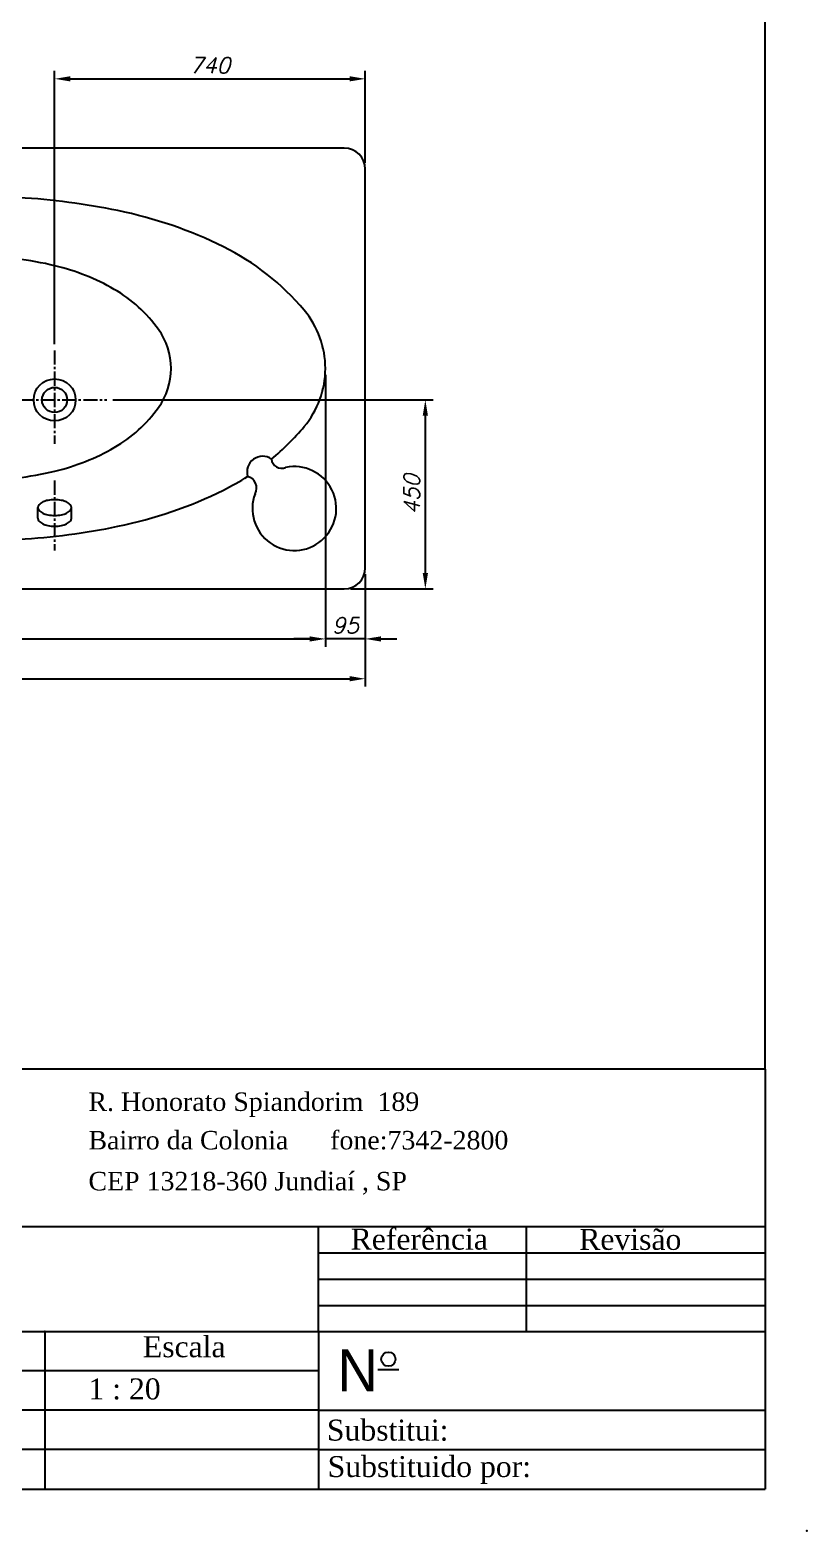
# Model space of a CAD drawing. Extents: x -9638 to -5438, y -3307 to 2633.
# Drawn here: x -7289 to -5438, y -3307 to 269 of the extents above; entities that cross this region are included whole.
import ezdxf

# ---------------------------------------------------------------- set-up
doc = ezdxf.new("R2010")
doc.units = 0
doc.header["$LTSCALE"] = 45
doc.header["$MEASUREMENT"] = 0
doc.linetypes.add('CENTER2', pattern=[1.125, 0.75, -0.125, 0.125, -0.125])
doc.layers.get('DEFPOINTS').update_dxf_attribs({"linetype": 'CONTINUOUS'})
for name, color, linetype in [('CENTRO', 1, 'CENTER2'), ('ESTREITA', 1, 'CONTINUOUS'), ('FINA', 7, 'CONTINUOUS'), ('LARGA', 7, 'CONTINUOUS'), ('RAHMEN07', 5, 'CONTINUOUS')]:
    doc.layers.add(name, color=color, linetype=linetype)
doc.styles.add('FA', font='TIMES.TTF')
doc.styles.add('FABIO', font='romans.shx', dxfattribs={"oblique": 15})
doc.dimstyles.new('FABIO_AGUIAR', dxfattribs={"dimscale": 15, "dimtxt": 2.5, "dimasz": 2.5, "dimexe": 1.25, "dimexo": 1, "dimgap": 0.9, "dimtad": 1, "dimtxsty": 'FABIO', "dimcen": 2.5, "dimclrt": 3, "dimazin": 3, "dimtfac": 1, "dimtmove": 0, "dimatfit": 3, "dimtolj": 1, "dimtzin": 0})

# ---------------------------------------------------------------- blocks, each defined once
blk = doc.blocks.new('*D0')
at = {"layer": 'DEFPOINTS', "color": 0}
for p in [(-8340.6, -1012.7), (-6490.6, -1012.7), (-6490.6, -1276.9)]:
    blk.add_point(p, dxfattribs=at)
at = {"layer": 'ESTREITA', "color": 0}
for p, q in [((-8340.6, -1027.7), (-8340.6, -1295.6)), ((-6490.6, -1027.7), (-6490.6, -1295.6)), ((-8303.1, -1276.9), (-6528.1, -1276.9))]:
    blk.add_line(p, q, dxfattribs=at)
for points in [[(-8303.1, -1270.6), (-8303.1, -1283.1), (-8340.6, -1276.9)], [(-6528.1, -1270.6), (-6528.1, -1283.1), (-6490.6, -1276.9)]]:
    blk.add_solid(points, dxfattribs=at)
at = {"layer": 'ESTREITA', "color": 3, "insert": (-7415.6, -1244.6), "char_height": 37.5, "attachment_point": 5, "style": 'FABIO'}
blk.add_mtext('\\A1;1850', dxfattribs=at)
blk = doc.blocks.new('*D1')
at = {"layer": 'DEFPOINTS', "color": 0}
for p in [(-8245.6, -537.7), (-6585.6, -537.7), (-6585.6, -1182)]:
    blk.add_point(p, dxfattribs=at)
at = {"layer": 'ESTREITA', "color": 0}
for p, q in [((-8245.6, -552.7), (-8245.6, -1200.8)), ((-6585.6, -552.7), (-6585.6, -1200.8)), ((-8208.1, -1182), (-6623.1, -1182))]:
    blk.add_line(p, q, dxfattribs=at)
for points in [[(-8208.1, -1175.8), (-8208.1, -1188.3), (-8245.6, -1182)], [(-6623.1, -1175.8), (-6623.1, -1188.3), (-6585.6, -1182)]]:
    blk.add_solid(points, dxfattribs=at)
at = {"layer": 'ESTREITA', "color": 3, "insert": (-7415.6, -1149.8), "char_height": 37.5, "attachment_point": 5, "style": 'FABIO'}
blk.add_mtext('\\A1;1660', dxfattribs=at)
blk = doc.blocks.new('*D4')
at = {"layer": 'DEFPOINTS', "color": 0}
for p in [(-6490.6, 152.3), (-6490.6, -62.7), (-7230.6, -494.7)]:
    blk.add_point(p, dxfattribs=at)
at = {"layer": 'ESTREITA', "color": 0}
for p, q in [((-7230.6, -479.7), (-7230.6, 171.1)), ((-7193.1, 152.3), (-6528.1, 152.3)), ((-6490.6, -47.7), (-6490.6, 171.1))]:
    blk.add_line(p, q, dxfattribs=at)
for points in [[(-7193.1, 158.6), (-7193.1, 146.1), (-7230.6, 152.3)], [(-6528.1, 158.6), (-6528.1, 146.1), (-6490.6, 152.3)]]:
    blk.add_solid(points, dxfattribs=at)
at = {"layer": 'ESTREITA', "color": 3, "insert": (-6860.6, 184.6), "char_height": 37.5, "attachment_point": 5, "style": 'FABIO'}
blk.add_mtext('\\A1;740', dxfattribs=at)
blk = doc.blocks.new('*D5')
at = {"layer": 'DEFPOINTS', "color": 0}
for p in [(-7106.7, -612.7), (-6540.6, -1062.7), (-6347.5, -1062.7)]:
    blk.add_point(p, dxfattribs=at)
at = {"layer": 'ESTREITA', "color": 0}
for p, q in [((-7091.7, -612.7), (-6328.7, -612.7)), ((-6347.5, -650.2), (-6347.5, -1025.2)), ((-6525.6, -1062.7), (-6328.7, -1062.7))]:
    blk.add_line(p, q, dxfattribs=at)
for points in [[(-6353.7, -650.2), (-6341.2, -650.2), (-6347.5, -612.7)], [(-6353.7, -1025.2), (-6341.2, -1025.2), (-6347.5, -1062.7)]]:
    blk.add_solid(points, dxfattribs=at)
at = {"layer": 'ESTREITA', "color": 3, "insert": (-6379.7, -837.7), "char_height": 37.5, "attachment_point": 5, "rotation": 90, "style": 'FABIO'}
blk.add_mtext('\\A1;450', dxfattribs=at)
blk = doc.blocks.new('*D7')
at = {"layer": 'DEFPOINTS', "color": 0}
for p in [(-6585.6, -552.7), (-6490.6, -1012.7), (-6585.6, -1182)]:
    blk.add_point(p, dxfattribs=at)
at = {"layer": 'ESTREITA', "color": 0}
for p, q in [((-6585.6, -567.7), (-6585.6, -1200.8)), ((-6490.6, -1027.7), (-6490.6, -1200.8)), ((-6623.1, -1182), (-6660.6, -1182)), ((-6490.6, -1182), (-6585.6, -1182)), ((-6453.1, -1182), (-6415.6, -1182))]:
    blk.add_line(p, q, dxfattribs=at)
for points in [[(-6623.1, -1175.8), (-6623.1, -1188.3), (-6585.6, -1182)], [(-6453.1, -1175.8), (-6453.1, -1188.3), (-6490.6, -1182)]]:
    blk.add_solid(points, dxfattribs=at)
at = {"layer": 'ESTREITA', "color": 3, "insert": (-6538.1, -1149.8), "char_height": 37.5, "attachment_point": 5, "style": 'FABIO'}
blk.add_mtext('\\A1;95', dxfattribs=at)

msp = doc.modelspace()

# ---------------------------------------------------------------- linework, layer by layer
at = {"layer": 'CENTRO'}
for p, q in [((-7230.589, -494.653), (-7230.589, -717.525)), ((-7364.754, -612.707), (-7106.69, -612.707)), ((-7230.589, -804.736), (-7230.589, -971.405))]:
    msp.add_line(p, q, dxfattribs=at)
at = {"layer": 'FINA'}
for p, q in [((-5538.237, -2207.197), (-9282.237, -2207.197)), ((-5538.237, -2207.197), (-5538.237, -3207.197)), ((-9282.237, -2582.197), (-5538.237, -2582.197)), ((-6601.97, -2832.197), (-6601.97, -2582.197)), ((-6106.104, -2832.197), (-6106.104, -2582.197)), ((-6601.97, -2644.697), (-5538.237, -2644.697)), ((-6601.97, -2707.197), (-5538.237, -2707.197)), ((-6601.97, -2769.697), (-5538.237, -2769.697)), ((-9282.237, -2832.197), (-5538.237, -2832.197)), ((-7254.037, -2832.197), (-7254.037, -3207.197)), ((-6601.97, -2832.197), (-6601.97, -3207.197)), ((-6601.97, -2925.947), (-9282.237, -2925.947)), ((-6460.305, -2922.829), (-6410.568, -2922.829)), ((-6601.97, -3019.697), (-9282.237, -3019.697)), ((-6601.97, -3019.697), (-5538.237, -3019.697)), ((-6601.97, -3113.447), (-9282.237, -3113.447)), ((-6601.97, -3113.447), (-5538.237, -3113.447)), ((-9282.237, -3207.197), (-5538.237, -3207.197))]:
    msp.add_line(p, q, dxfattribs=at)
msp.add_circle((-6435.436, -2897.991), 16.935, dxfattribs=at)
for p in [(-6601.97, -2644.697), (-6601.97, -2707.197), (-6601.97, -2769.697), (-6601.97, -2925.947), (-6601.97, -3019.697), (-6601.97, -3113.447), (-5438.237, -3307.197)]:
    msp.add_point(p, dxfattribs=at)
at = {"layer": 'LARGA'}
for p, q in [((-6540.589, -12.707), (-8290.589, -12.707)), ((-6490.589, -1012.707), (-6490.589, -62.707)), ((-7270.589, -894.689), (-7270.589, -869.1)), ((-7190.589, -894.689), (-7190.589, -869.1)), ((-8290.589, -1062.707), (-6540.589, -1062.707))]:
    msp.add_line(p, q, dxfattribs=at)
for points in [[(-6714.092, -753.595, 0.0462211), (-6635.978, -676.223, 0.17624078), (-6585.589, -537.707, 0.17624078), (-6635.978, -399.19, 0.10391724), (-6828.69, -247.793, 0.06433629), (-7079.733, -161.715, 0.03554106), (-7315.589, -130.694, 0.0504993)], [(-7315.589, -944.72, 0.03554106), (-7079.733, -913.699, 0.06433629), (-6828.69, -827.621, 0.02793152), (-6770.778, -794.871, 0.17624078)], [(-7270.589, -894.689, 0.18268411), (-7268.217, -900.963, 0.10259799), (-7258.873, -907.972, 0.0618125), (-7246.809, -911.911, 0.04807025), (-7230.589, -913.474, 0.04807025), (-7214.369, -911.911, 0.0618125), (-7202.304, -907.972, 0.10259799), (-7192.961, -900.963, 0.18268411), (-7190.589, -894.689, 0.18268411)]]:
    msp.add_lwpolyline(points, format="xyb", dxfattribs=at)
for points in [[(-7878.089, -537.707, 0.15710784), (-7848.112, -630.753, 0.10659512), (-7742.626, -726.123, 0.07223121), (-7601.317, -782.313, 0.058632), (-7415.589, -804.167, 0.058632), (-7229.86, -782.313, 0.07223121), (-7088.552, -726.123, 0.10659512), (-6983.065, -630.753, 0.15710784), (-6953.089, -537.707, 0.15710784), (-6983.065, -444.661, 0.10659512), (-7088.552, -349.291, 0.07223121), (-7229.86, -293.101, 0.058632), (-7415.589, -271.246, 0.058632), (-7601.317, -293.101, 0.07223121), (-7742.626, -349.291, 0.10659512), (-7848.112, -444.661, 0.15710784)], [(-7190.589, -869.1, 0.18268411), (-7192.961, -862.825, 0.10259799), (-7202.304, -855.816, 0.0618125), (-7214.369, -851.877, 0.04807025), (-7230.589, -850.314, 0.04807025), (-7246.809, -851.877, 0.0618125), (-7258.873, -855.816, 0.10259799), (-7268.217, -862.825, 0.18268411), (-7270.589, -869.1, 0.18268411), (-7268.217, -875.375, 0.10259799), (-7258.873, -882.383, 0.0618125), (-7246.809, -886.323, 0.04807025), (-7230.589, -887.886, 0.04807025), (-7214.369, -886.323, 0.0618125), (-7202.304, -882.383, 0.10259799), (-7192.961, -875.375, 0.18268411)]]:
    msp.add_lwpolyline(points, format="xyb", close=True, dxfattribs=at)
for radius in [50, 30]:
    msp.add_circle((-7230.589, -612.707), radius, dxfattribs=at)
for centre, radius, start, end in [((-6540.589, -62.707), 50, 0, 90), ((-6735.196, -784.174), 37.155, 55.388958, 196.732675), ((-6659.6, -871.34), 100, 159.326721, 101.942144), ((-6689.823, -751.038), 24.404, 186.01336, 292.98699), ((-6777.556, -822.125), 28.084, 330.305985, 76.032691), ((-6540.589, -1012.707), 50, 270, 0)]:
    msp.add_arc(centre, radius, start, end, dxfattribs=at)
at = {"layer": 'RAHMEN07'}
msp.add_line((-5538.237, -2207.197), (-5538.237, 2532.803), dxfattribs=at)
msp.add_point((-7254.037, -2832.197), dxfattribs=at)

# ---------------------------------------------------------------- texts
at = {"layer": 'FINA', "style": 'FA'}
for s, height, p in [('R. Honorato Spiandorim  189', 44, (-7150.109, -2306.476)), ('Bairro da Colonia      fone:7342-2800', 44, (-7150.109, -2398.143)), ('CEP 13218-360 Jundiaí , SP', 44, (-7150.108, -2495.771)), ('Referência', 50, (-6525.454, -2636.865)), ('Revisão', 50, (-5980.78, -2637.497)), ('Escala', 50, (-7020.444, -2893.234)), ('1 : 20', 50, (-7150.078, -2993.691)), ('Substitui:', 50, (-6582.077, -3091.897)), ('Substituido por:', 50, (-6580.243, -3178.731))]:
    msp.add_text(s, height=height, dxfattribs=at).set_placement(p)
at = {"layer": 'FINA'}
msp.add_text('N', height=100, dxfattribs=at).set_placement((-6557.105, -2974.766))

# ---------------------------------------------------------------- dimensions: what is measured, and where the dimension line sits
at = {"layer": 'ESTREITA'}
for base, p1, p2, picture, middle in [((-6490.589, 152.336), (-7230.589, -494.653), (-6490.589, -62.707), '*D4', (-6860.589, 184.586)), ((-6585.589, -1182.01), (-8245.589, -537.707), (-6585.589, -537.707), '*D1', (-7415.589, -1149.76)), ((-6585.589, -1182.01), (-6490.589, -1012.707), (-6585.589, -552.707), '*D7', (-6538.089, -1149.76)), ((-6490.589, -1276.885), (-8340.589, -1012.707), (-6490.589, -1012.707), '*D0', (-7415.589, -1244.635))]:
    dim = msp.add_linear_dim(base=base, p1=p1, p2=p2, dimstyle='FABIO_AGUIAR', dxfattribs=at)
    dim.commit()
    dim.dimension.update_dxf_attribs({"geometry": picture, "text_midpoint": middle})
dim = msp.add_linear_dim(base=(-6347.492, -1062.707), p1=(-7106.69, -612.707), p2=(-6540.589, -1062.707), angle=90, dimstyle='FABIO_AGUIAR', dxfattribs=at)
dim.commit()
dim.dimension.update_dxf_attribs({"geometry": '*D5', "text_midpoint": (-6379.742, -837.707)})

doc.saveas('drawing.dxf')
